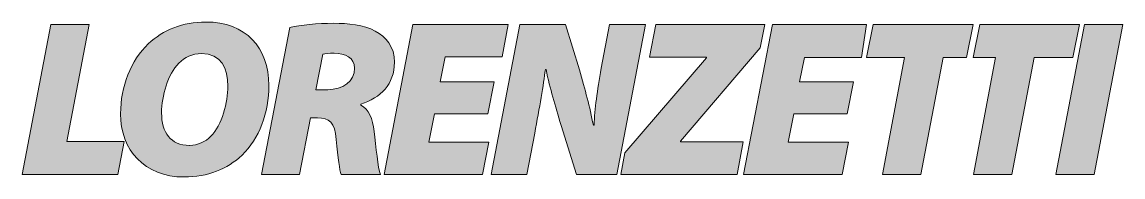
# Model space of a CAD drawing. Header units: millimetres. Extents: x 99 to 738, y -110 to -20.
import ezdxf

# ---------------------------------------------------------------- set-up
doc = ezdxf.new("R2010")
doc.units = ezdxf.units.MM
doc.header["$MEASUREMENT"] = 0
doc.layers.add('Layer 1', color=7, linetype='Continuous', lineweight=0)

# ---------------------------------------------------------------- blocks, each defined once
blk = doc.blocks.new('Block_0')
at = {"layer": 'Layer 1', "true_color": 0x000000, "transparency": 33554687}
h = blk.add_hatch(color=18, dxfattribs=at)
h.dxf.hatch_style = 2
edge = h.paths.add_edge_path()
edge.add_spline(control_points=[(116.18, -21.27), (116.18, -21.27), (138.44, -21.27), (138.44, -21.27), (138.44, -21.27), (125.48, -89.16), (125.48, -89.16), (125.48, -89.16), (158.72, -89.16), (158.72, -89.16), (158.72, -89.16), (155.05, -108.43), (155.05, -108.43), (155.05, -108.43), (99.44, -108.43), (99.44, -108.43), (99.44, -108.43), (116.18, -21.27), (116.18, -21.27)], knot_values=[0, 0, 0, 0, 1, 1, 1, 2, 2, 2, 3, 3, 3, 4, 4, 4, 5, 5, 5, 6, 6, 6, 6], degree=3, periodic=0)
h = blk.add_hatch(color=18, dxfattribs=at)
h.dxf.hatch_style = 2
edge = h.paths.add_edge_path()
edge.add_spline(control_points=[(196.79, -91.5), (201.38, -91.5), (205.83, -89.43), (209.1, -86.19), (215.51, -79.86), (218.92, -66.27), (218.92, -57.09), (218.92, -46.88), (215, -38.21), (203.47, -38.21), (198.37, -38.21), (193.92, -40.29), (190.39, -43.78), (184.1, -50.11), (180.44, -62.78), (180.44, -72.61), (180.44, -83.99), (185.68, -91.5), (196.67, -91.5), (196.67, -91.5), (196.79, -91.5), (196.79, -91.5)], knot_values=[0, 0, 0, 0, 1, 1, 1, 2, 2, 2, 3, 3, 3, 4, 4, 4, 5, 5, 5, 6, 6, 6, 7, 7, 7, 7], degree=3, periodic=0)
edge = h.paths.add_edge_path()
edge.add_spline(control_points=[(193.4, -109.85), (170.49, -109.85), (156.63, -94.21), (156.63, -73.13), (156.63, -57.23), (162.52, -42.23), (172.73, -32.53), (181.23, -24.51), (192.75, -19.85), (206.09, -19.85), (229.25, -19.85), (242.73, -34.72), (242.73, -56.58), (242.73, -72.61), (237.1, -87.61), (227.16, -97.19), (218.66, -105.2), (207.15, -109.85), (193.53, -109.85), (193.53, -109.85), (193.4, -109.85), (193.4, -109.85)], knot_values=[0, 0, 0, 0, 1, 1, 1, 2, 2, 2, 3, 3, 3, 4, 4, 4, 5, 5, 5, 6, 6, 6, 7, 7, 7, 7], degree=3, periodic=0)
h = blk.add_hatch(color=18, dxfattribs=at)
h.dxf.hatch_style = 2
edge = h.paths.add_edge_path()
edge.add_spline(control_points=[(269.96, -59.17), (269.96, -59.17), (276.9, -59.17), (276.9, -59.17), (285.66, -59.17), (292.47, -54.25), (292.47, -46.63), (292.47, -40.68), (286.98, -37.96), (280.56, -37.96), (277.42, -37.96), (275.32, -38.21), (274.02, -38.47), (274.02, -38.47), (269.96, -59.17), (269.96, -59.17)], knot_values=[0, 0, 0, 0, 1, 1, 1, 2, 2, 2, 3, 3, 3, 4, 4, 4, 5, 5, 5, 5], degree=3, periodic=0)
edge = h.paths.add_edge_path()
edge.add_spline(control_points=[(254.91, -22.96), (261.05, -21.54), (270.74, -20.62), (280.42, -20.62), (288.53, -20.62), (297.69, -21.4), (304.5, -25.16), (310.79, -28.39), (315.62, -34.21), (315.62, -43.26), (315.62, -56.2), (307.51, -63.7), (296.13, -67.57), (296.13, -67.57), (296, -68.08), (296, -68.08), (300.84, -70.54), (302.93, -75.84), (303.85, -83.34), (305.02, -92.15), (305.82, -104.81), (307.51, -108.43), (307.51, -108.43), (284.61, -108.43), (284.61, -108.43), (283.82, -105.85), (282.92, -99.12), (281.87, -88), (281.08, -78.04), (277.68, -75.58), (270.87, -75.58), (270.87, -75.58), (266.81, -75.58), (266.81, -75.58), (266.81, -75.58), (260.53, -108.43), (260.53, -108.43), (260.53, -108.43), (238.42, -108.43), (238.42, -108.43), (238.42, -108.43), (254.91, -22.96), (254.91, -22.96)], knot_values=[0, 0, 0, 0, 1, 1, 1, 2, 2, 2, 3, 3, 3, 4, 4, 4, 5, 5, 5, 6, 6, 6, 7, 7, 7, 8, 8, 8, 9, 9, 9, 10, 10, 10, 11, 11, 11, 12, 12, 12, 13, 13, 13, 14, 14, 14, 14], degree=3, periodic=0)
h = blk.add_hatch(color=18, dxfattribs=at)
h.dxf.hatch_style = 2
edge = h.paths.add_edge_path()
edge.add_spline(control_points=[(369.81, -73.13), (369.81, -73.13), (338.78, -73.13), (338.78, -73.13), (338.78, -73.13), (335.52, -89.69), (335.52, -89.69), (335.52, -89.69), (370.46, -89.69), (370.46, -89.69), (370.46, -89.69), (366.79, -108.43), (366.79, -108.43), (366.79, -108.43), (309.61, -108.43), (309.61, -108.43), (309.61, -108.43), (326.36, -21.27), (326.36, -21.27), (326.36, -21.27), (381.71, -21.27), (381.71, -21.27), (381.71, -21.27), (378.06, -40.03), (378.06, -40.03), (378.06, -40.03), (345.07, -40.03), (345.07, -40.03), (345.07, -40.03), (342.19, -54.51), (342.19, -54.51), (342.19, -54.51), (373.47, -54.51), (373.47, -54.51), (373.47, -54.51), (369.81, -73.13), (369.81, -73.13)], knot_values=[0, 0, 0, 0, 1, 1, 1, 2, 2, 2, 3, 3, 3, 4, 4, 4, 5, 5, 5, 6, 6, 6, 7, 7, 7, 8, 8, 8, 9, 9, 9, 10, 10, 10, 11, 11, 11, 12, 12, 12, 12], degree=3, periodic=0)
h = blk.add_hatch(color=18, dxfattribs=at)
h.dxf.hatch_style = 2
edge = h.paths.add_edge_path()
edge.add_spline(control_points=[(371.77, -108.43), (371.77, -108.43), (388.38, -21.27), (388.38, -21.27), (388.38, -21.27), (414.96, -21.27), (414.96, -21.27), (414.96, -21.27), (422.93, -47.65), (422.93, -47.65), (426.34, -59.17), (428.96, -69.25), (431.05, -79.72), (431.05, -79.72), (431.45, -79.72), (431.45, -79.72), (431.85, -70.29), (433.27, -59.81), (435.63, -46.75), (435.63, -46.75), (440.48, -21.27), (440.48, -21.27), (440.48, -21.27), (461.28, -21.27), (461.28, -21.27), (461.28, -21.27), (444.66, -108.43), (444.66, -108.43), (444.66, -108.43), (421.23, -108.43), (421.23, -108.43), (421.23, -108.43), (412.34, -79.98), (412.34, -79.98), (408.68, -67.7), (406.06, -59.03), (403.58, -47.4), (403.58, -47.4), (403.19, -47.4), (403.19, -47.4), (402.13, -56.06), (399.77, -69.9), (397.02, -84.39), (397.02, -84.39), (392.44, -108.43), (392.44, -108.43), (392.44, -108.43), (371.77, -108.43), (371.77, -108.43)], knot_values=[0, 0, 0, 0, 1, 1, 1, 2, 2, 2, 3, 3, 3, 4, 4, 4, 5, 5, 5, 6, 6, 6, 7, 7, 7, 8, 8, 8, 9, 9, 9, 10, 10, 10, 11, 11, 11, 12, 12, 12, 13, 13, 13, 14, 14, 14, 15, 15, 15, 16, 16, 16, 16], degree=3, periodic=0)
h = blk.add_hatch(color=18, dxfattribs=at)
h.dxf.hatch_style = 2
edge = h.paths.add_edge_path()
edge.add_spline(control_points=[(449.38, -95.89), (449.38, -95.89), (496.75, -40.68), (496.75, -40.68), (496.75, -40.68), (496.75, -40.29), (496.75, -40.29), (496.75, -40.29), (463.64, -40.29), (463.64, -40.29), (463.64, -40.29), (467.3, -21.27), (467.3, -21.27), (467.3, -21.27), (530.51, -21.27), (530.51, -21.27), (530.51, -21.27), (527.89, -34.85), (527.89, -34.85), (527.89, -34.85), (481.7, -89.03), (481.7, -89.03), (481.7, -89.03), (481.7, -89.43), (481.7, -89.43), (481.7, -89.43), (518.08, -89.43), (518.08, -89.43), (518.08, -89.43), (514.55, -108.43), (514.55, -108.43), (514.55, -108.43), (447.02, -108.43), (447.02, -108.43), (447.02, -108.43), (449.38, -95.89), (449.38, -95.89)], knot_values=[0, 0, 0, 0, 1, 1, 1, 2, 2, 2, 3, 3, 3, 4, 4, 4, 5, 5, 5, 6, 6, 6, 7, 7, 7, 8, 8, 8, 9, 9, 9, 10, 10, 10, 11, 11, 11, 12, 12, 12, 12], degree=3, periodic=0)
h = blk.add_hatch(color=18, dxfattribs=at)
h.dxf.hatch_style = 2
edge = h.paths.add_edge_path()
edge.add_spline(control_points=[(578.41, -73.13), (578.41, -73.13), (547.4, -73.13), (547.4, -73.13), (547.4, -73.13), (544.12, -89.69), (544.12, -89.69), (544.12, -89.69), (579.07, -89.69), (579.07, -89.69), (579.07, -89.69), (575.39, -108.43), (575.39, -108.43), (575.39, -108.43), (518.2, -108.43), (518.2, -108.43), (518.2, -108.43), (534.95, -21.27), (534.95, -21.27), (534.95, -21.27), (589.58, -21.27), (589.58, -21.27), (589.58, -21.27), (586.65, -40.53), (586.65, -40.53), (586.65, -40.53), (553.67, -40.53), (553.67, -40.53), (553.67, -40.53), (550.8, -54.51), (550.8, -54.51), (550.8, -54.51), (582.07, -54.51), (582.07, -54.51), (582.07, -54.51), (578.41, -73.13), (578.41, -73.13)], knot_values=[0, 0, 0, 0, 1, 1, 1, 2, 2, 2, 3, 3, 3, 4, 4, 4, 5, 5, 5, 6, 6, 6, 7, 7, 7, 8, 8, 8, 9, 9, 9, 10, 10, 10, 11, 11, 11, 12, 12, 12, 12], degree=3, periodic=0)
h = blk.add_hatch(color=18, dxfattribs=at)
h.dxf.hatch_style = 2
edge = h.paths.add_edge_path()
edge.add_spline(control_points=[(611.74, -40.55), (611.74, -40.55), (589.61, -40.55), (589.61, -40.55), (589.61, -40.55), (593.41, -21.27), (593.41, -21.27), (593.41, -21.27), (651.5, -21.27), (651.5, -21.27), (651.5, -21.27), (647.71, -40.55), (647.71, -40.55), (647.71, -40.55), (634.1, -40.55), (634.1, -40.55), (634.1, -40.55), (621.16, -108.43), (621.16, -108.43), (621.16, -108.43), (598.91, -108.43), (598.91, -108.43), (598.91, -108.43), (611.74, -40.55), (611.74, -40.55)], knot_values=[0, 0, 0, 0, 1, 1, 1, 2, 2, 2, 3, 3, 3, 4, 4, 4, 5, 5, 5, 6, 6, 6, 7, 7, 7, 8, 8, 8, 8], degree=3, periodic=0)
h = blk.add_hatch(color=18, dxfattribs=at)
h.dxf.hatch_style = 2
edge = h.paths.add_edge_path()
edge.add_spline(control_points=[(664.49, -40.55), (664.49, -40.55), (651.5, -40.55), (651.5, -40.55), (651.5, -40.55), (655.3, -21.27), (655.3, -21.27), (655.3, -21.27), (713.19, -21.27), (713.19, -21.27), (713.19, -21.27), (709.38, -40.55), (709.38, -40.55), (709.38, -40.55), (686.88, -40.55), (686.88, -40.55), (686.88, -40.55), (673.91, -108.43), (673.91, -108.43), (673.91, -108.43), (651.67, -108.43), (651.67, -108.43), (651.67, -108.43), (664.49, -40.55), (664.49, -40.55)], knot_values=[0, 0, 0, 0, 1, 1, 1, 2, 2, 2, 3, 3, 3, 4, 4, 4, 5, 5, 5, 6, 6, 6, 7, 7, 7, 8, 8, 8, 8], degree=3, periodic=0)
h = blk.add_hatch(color=18, dxfattribs=at)
h.dxf.hatch_style = 2
edge = h.paths.add_edge_path()
edge.add_spline(control_points=[(738.47, -21.27), (738.47, -21.27), (721.73, -108.43), (721.73, -108.43), (721.73, -108.43), (699.47, -108.43), (699.47, -108.43), (699.47, -108.43), (716.22, -21.27), (716.22, -21.27), (716.22, -21.27), (738.47, -21.27), (738.47, -21.27)], knot_values=[0, 0, 0, 0, 1, 1, 1, 2, 2, 2, 3, 3, 3, 4, 4, 4, 4], degree=3, periodic=0)
at = {"layer": 'Layer 1'}
for points, knots in [([(116.18, -21.27), (116.18, -21.27), (138.44, -21.27), (138.44, -21.27), (138.44, -21.27), (125.48, -89.16), (125.48, -89.16), (125.48, -89.16), (158.72, -89.16), (158.72, -89.16), (158.72, -89.16), (155.05, -108.43), (155.05, -108.43), (155.05, -108.43), (99.44, -108.43), (99.44, -108.43), (99.44, -108.43), (116.18, -21.27), (116.18, -21.27)], [0, 0, 0, 0, 1, 1, 1, 2, 2, 2, 3, 3, 3, 4, 4, 4, 5, 5, 5, 6, 6, 6, 6]), ([(193.4, -109.85), (170.49, -109.85), (156.63, -94.21), (156.63, -73.13), (156.63, -57.23), (162.52, -42.23), (172.73, -32.53), (181.23, -24.51), (192.75, -19.85), (206.09, -19.85), (229.25, -19.85), (242.73, -34.72), (242.73, -56.58), (242.73, -72.61), (237.1, -87.61), (227.16, -97.19), (218.66, -105.2), (207.15, -109.85), (193.53, -109.85), (193.53, -109.85), (193.4, -109.85), (193.4, -109.85)], [0, 0, 0, 0, 1, 1, 1, 2, 2, 2, 3, 3, 3, 4, 4, 4, 5, 5, 5, 6, 6, 6, 7, 7, 7, 7]), ([(254.91, -22.96), (261.05, -21.54), (270.74, -20.62), (280.42, -20.62), (288.53, -20.62), (297.69, -21.4), (304.5, -25.16), (310.79, -28.39), (315.62, -34.21), (315.62, -43.26), (315.62, -56.2), (307.51, -63.7), (296.13, -67.57), (296.13, -67.57), (296, -68.08), (296, -68.08), (300.84, -70.54), (302.93, -75.84), (303.85, -83.34), (305.02, -92.15), (305.82, -104.81), (307.51, -108.43), (307.51, -108.43), (284.61, -108.43), (284.61, -108.43), (283.82, -105.85), (282.92, -99.12), (281.87, -88), (281.08, -78.04), (277.68, -75.58), (270.87, -75.58), (270.87, -75.58), (266.81, -75.58), (266.81, -75.58), (266.81, -75.58), (260.53, -108.43), (260.53, -108.43), (260.53, -108.43), (238.42, -108.43), (238.42, -108.43), (238.42, -108.43), (254.91, -22.96), (254.91, -22.96)], [0, 0, 0, 0, 1, 1, 1, 2, 2, 2, 3, 3, 3, 4, 4, 4, 5, 5, 5, 6, 6, 6, 7, 7, 7, 8, 8, 8, 9, 9, 9, 10, 10, 10, 11, 11, 11, 12, 12, 12, 13, 13, 13, 14, 14, 14, 14]), ([(369.81, -73.13), (369.81, -73.13), (338.78, -73.13), (338.78, -73.13), (338.78, -73.13), (335.52, -89.69), (335.52, -89.69), (335.52, -89.69), (370.46, -89.69), (370.46, -89.69), (370.46, -89.69), (366.79, -108.43), (366.79, -108.43), (366.79, -108.43), (309.61, -108.43), (309.61, -108.43), (309.61, -108.43), (326.36, -21.27), (326.36, -21.27), (326.36, -21.27), (381.71, -21.27), (381.71, -21.27), (381.71, -21.27), (378.06, -40.03), (378.06, -40.03), (378.06, -40.03), (345.07, -40.03), (345.07, -40.03), (345.07, -40.03), (342.19, -54.51), (342.19, -54.51), (342.19, -54.51), (373.47, -54.51), (373.47, -54.51), (373.47, -54.51), (369.81, -73.13), (369.81, -73.13)], [0, 0, 0, 0, 1, 1, 1, 2, 2, 2, 3, 3, 3, 4, 4, 4, 5, 5, 5, 6, 6, 6, 7, 7, 7, 8, 8, 8, 9, 9, 9, 10, 10, 10, 11, 11, 11, 12, 12, 12, 12]), ([(371.77, -108.43), (371.77, -108.43), (388.38, -21.27), (388.38, -21.27), (388.38, -21.27), (414.96, -21.27), (414.96, -21.27), (414.96, -21.27), (422.93, -47.65), (422.93, -47.65), (426.34, -59.17), (428.96, -69.25), (431.05, -79.72), (431.05, -79.72), (431.45, -79.72), (431.45, -79.72), (431.85, -70.29), (433.27, -59.81), (435.63, -46.75), (435.63, -46.75), (440.48, -21.27), (440.48, -21.27), (440.48, -21.27), (461.28, -21.27), (461.28, -21.27), (461.28, -21.27), (444.66, -108.43), (444.66, -108.43), (444.66, -108.43), (421.23, -108.43), (421.23, -108.43), (421.23, -108.43), (412.34, -79.98), (412.34, -79.98), (408.68, -67.7), (406.06, -59.03), (403.58, -47.4), (403.58, -47.4), (403.19, -47.4), (403.19, -47.4), (402.13, -56.06), (399.77, -69.9), (397.02, -84.39), (397.02, -84.39), (392.44, -108.43), (392.44, -108.43), (392.44, -108.43), (371.77, -108.43), (371.77, -108.43)], [0, 0, 0, 0, 1, 1, 1, 2, 2, 2, 3, 3, 3, 4, 4, 4, 5, 5, 5, 6, 6, 6, 7, 7, 7, 8, 8, 8, 9, 9, 9, 10, 10, 10, 11, 11, 11, 12, 12, 12, 13, 13, 13, 14, 14, 14, 15, 15, 15, 16, 16, 16, 16]), ([(449.38, -95.89), (449.38, -95.89), (496.75, -40.68), (496.75, -40.68), (496.75, -40.68), (496.75, -40.29), (496.75, -40.29), (496.75, -40.29), (463.64, -40.29), (463.64, -40.29), (463.64, -40.29), (467.3, -21.27), (467.3, -21.27), (467.3, -21.27), (530.51, -21.27), (530.51, -21.27), (530.51, -21.27), (527.89, -34.85), (527.89, -34.85), (527.89, -34.85), (481.7, -89.03), (481.7, -89.03), (481.7, -89.03), (481.7, -89.43), (481.7, -89.43), (481.7, -89.43), (518.08, -89.43), (518.08, -89.43), (518.08, -89.43), (514.55, -108.43), (514.55, -108.43), (514.55, -108.43), (447.02, -108.43), (447.02, -108.43), (447.02, -108.43), (449.38, -95.89), (449.38, -95.89)], [0, 0, 0, 0, 1, 1, 1, 2, 2, 2, 3, 3, 3, 4, 4, 4, 5, 5, 5, 6, 6, 6, 7, 7, 7, 8, 8, 8, 9, 9, 9, 10, 10, 10, 11, 11, 11, 12, 12, 12, 12]), ([(578.41, -73.13), (578.41, -73.13), (547.4, -73.13), (547.4, -73.13), (547.4, -73.13), (544.12, -89.69), (544.12, -89.69), (544.12, -89.69), (579.07, -89.69), (579.07, -89.69), (579.07, -89.69), (575.39, -108.43), (575.39, -108.43), (575.39, -108.43), (518.2, -108.43), (518.2, -108.43), (518.2, -108.43), (534.95, -21.27), (534.95, -21.27), (534.95, -21.27), (589.58, -21.27), (589.58, -21.27), (589.58, -21.27), (586.65, -40.53), (586.65, -40.53), (586.65, -40.53), (553.67, -40.53), (553.67, -40.53), (553.67, -40.53), (550.8, -54.51), (550.8, -54.51), (550.8, -54.51), (582.07, -54.51), (582.07, -54.51), (582.07, -54.51), (578.41, -73.13), (578.41, -73.13)], [0, 0, 0, 0, 1, 1, 1, 2, 2, 2, 3, 3, 3, 4, 4, 4, 5, 5, 5, 6, 6, 6, 7, 7, 7, 8, 8, 8, 9, 9, 9, 10, 10, 10, 11, 11, 11, 12, 12, 12, 12]), ([(611.74, -40.55), (611.74, -40.55), (589.61, -40.55), (589.61, -40.55), (589.61, -40.55), (593.41, -21.27), (593.41, -21.27), (593.41, -21.27), (651.5, -21.27), (651.5, -21.27), (651.5, -21.27), (647.71, -40.55), (647.71, -40.55), (647.71, -40.55), (634.1, -40.55), (634.1, -40.55), (634.1, -40.55), (621.16, -108.43), (621.16, -108.43), (621.16, -108.43), (598.91, -108.43), (598.91, -108.43), (598.91, -108.43), (611.74, -40.55), (611.74, -40.55)], [0, 0, 0, 0, 1, 1, 1, 2, 2, 2, 3, 3, 3, 4, 4, 4, 5, 5, 5, 6, 6, 6, 7, 7, 7, 8, 8, 8, 8]), ([(664.49, -40.55), (664.49, -40.55), (651.5, -40.55), (651.5, -40.55), (651.5, -40.55), (655.3, -21.27), (655.3, -21.27), (655.3, -21.27), (713.19, -21.27), (713.19, -21.27), (713.19, -21.27), (709.38, -40.55), (709.38, -40.55), (709.38, -40.55), (686.88, -40.55), (686.88, -40.55), (686.88, -40.55), (673.91, -108.43), (673.91, -108.43), (673.91, -108.43), (651.67, -108.43), (651.67, -108.43), (651.67, -108.43), (664.49, -40.55), (664.49, -40.55)], [0, 0, 0, 0, 1, 1, 1, 2, 2, 2, 3, 3, 3, 4, 4, 4, 5, 5, 5, 6, 6, 6, 7, 7, 7, 8, 8, 8, 8]), ([(738.47, -21.27), (738.47, -21.27), (721.73, -108.43), (721.73, -108.43), (721.73, -108.43), (699.47, -108.43), (699.47, -108.43), (699.47, -108.43), (716.22, -21.27), (716.22, -21.27), (716.22, -21.27), (738.47, -21.27), (738.47, -21.27)], [0, 0, 0, 0, 1, 1, 1, 2, 2, 2, 3, 3, 3, 4, 4, 4, 4]), ([(196.79, -91.5), (201.38, -91.5), (205.83, -89.43), (209.1, -86.19), (215.51, -79.86), (218.92, -66.27), (218.92, -57.09), (218.92, -46.88), (215, -38.21), (203.47, -38.21), (198.37, -38.21), (193.92, -40.29), (190.39, -43.78), (184.1, -50.11), (180.44, -62.78), (180.44, -72.61), (180.44, -83.99), (185.68, -91.5), (196.67, -91.5), (196.67, -91.5), (196.79, -91.5), (196.79, -91.5)], [0, 0, 0, 0, 1, 1, 1, 2, 2, 2, 3, 3, 3, 4, 4, 4, 5, 5, 5, 6, 6, 6, 7, 7, 7, 7]), ([(269.96, -59.17), (269.96, -59.17), (276.9, -59.17), (276.9, -59.17), (285.66, -59.17), (292.47, -54.25), (292.47, -46.63), (292.47, -40.68), (286.98, -37.96), (280.56, -37.96), (277.42, -37.96), (275.32, -38.21), (274.02, -38.47), (274.02, -38.47), (269.96, -59.17), (269.96, -59.17)], [0, 0, 0, 0, 1, 1, 1, 2, 2, 2, 3, 3, 3, 4, 4, 4, 5, 5, 5, 5])]:
    blk.add_open_spline(points, degree=3, knots=knots, dxfattribs=at)

msp = doc.modelspace()

# ---------------------------------------------------------------- block references
at = {"layer": 'Layer 1'}
msp.add_blockref('Block_0', (0, 0), dxfattribs=at)

doc.saveas('drawing.dxf')
